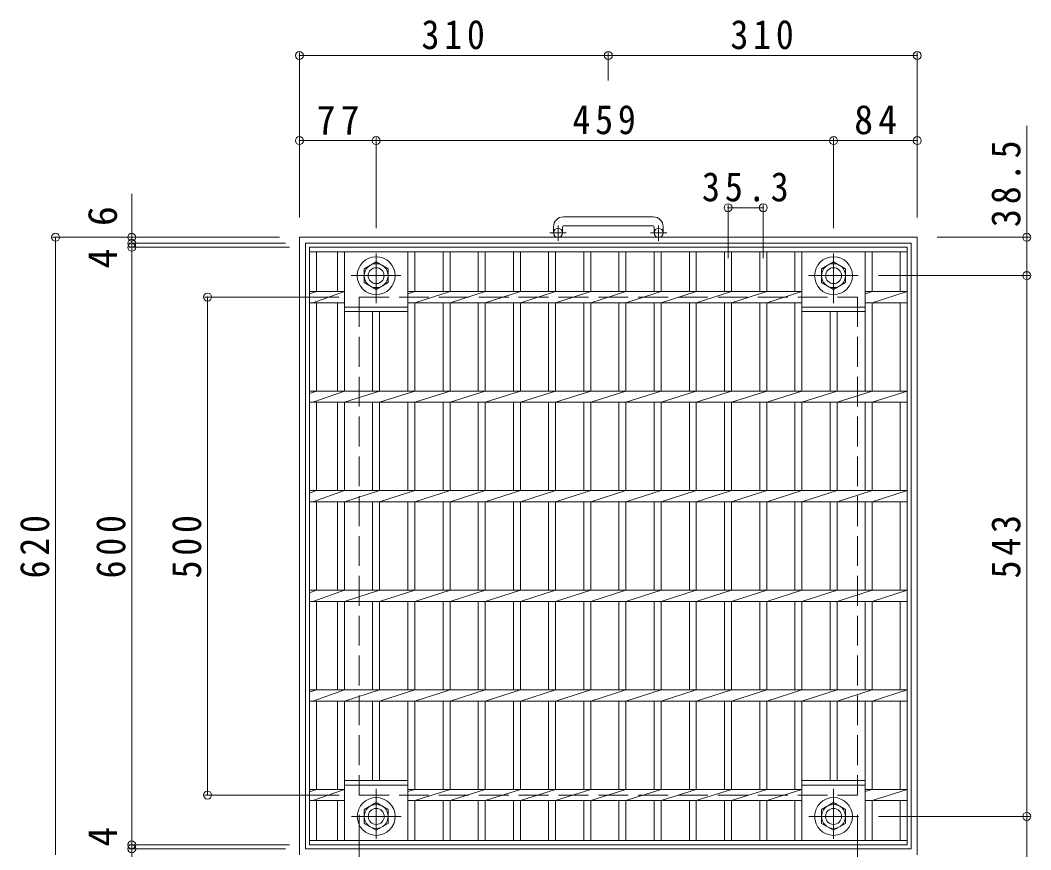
# Model space of a CAD drawing. Units: millimetres at full size, sheet at 1:10; some dimension numbers follow another scale. Extents: x -1520 to 1750, y -1350 to 1390.
# Drawn here: x -1356 to -342, y 557 to 1390 of the extents above; entities that cross this region are included whole.
import ezdxf
from ezdxf.enums import TextEntityAlignment as Align

# ---------------------------------------------------------------- set-up
doc = ezdxf.new("R2010")
doc.units = ezdxf.units.MM
doc.header["$LTSCALE"] = 10
doc.header["$PDMODE"] = 32
doc.header["$PDSIZE"] = 8
doc.linetypes.add('CHAIN1', pattern=[8, 5, -1, 1, -1])
doc.linetypes.add('DASHED3', pattern=[4, 3, -1])
for name, color, linetype, lineweight in [('C-1', 2, 'Continuous', 9), ('C-2', 3, 'Continuous', 9), ('C-4', 7, 'Continuous', 9)]:
    doc.layers.add(name, color=color, linetype=linetype, lineweight=lineweight)
doc.styles.add('ＭＳ ゴシック', font='')
doc.styles.get('ＭＳ ゴシック').set_extended_font_data('MS Gothic')

msp = doc.modelspace()

# ---------------------------------------------------------------- linework, layer by layer
at = {"layer": 'C-1'}
for p, q in [((-720.49, 1192.76), (-810.49, 1192.76)), ((-820.49, 1182.76), (-820.49, 1176.66)), ((-811.49, 1182.76), (-811.49, 1176.66)), ((-810.49, 1183.76), (-720.49, 1183.76)), ((-719.49, 1182.76), (-719.49, 1176.66)), ((-710.49, 1182.76), (-710.49, 1176.66)), ((-1075.49, 1172.16), (-1075.49, 552.16)), ((-1075.49, 1172.16), (-455.49, 1172.16)), ((-455.49, 1172.16), (-455.49, 552.16)), ((-1069.49, 1166.16), (-1069.49, 558.16)), ((-1069.49, 1166.16), (-461.49, 1166.16)), ((-461.49, 1166.16), (-461.49, 558.16)), ((-1010.49, 1140.59), (-998.49, 1147.52)), ((-998.49, 1147.52), (-986.49, 1140.59)), ((-551.49, 1140.59), (-539.49, 1147.52)), ((-539.49, 1147.52), (-527.49, 1140.59)), ((-1010.49, 1126.73), (-1010.49, 1140.59)), ((-986.49, 1140.59), (-986.49, 1126.73)), ((-551.49, 1126.73), (-551.49, 1140.59)), ((-527.49, 1140.59), (-527.49, 1126.73)), ((-998.49, 1119.81), (-1010.49, 1126.73)), ((-986.49, 1126.73), (-998.49, 1119.81)), ((-539.49, 1119.81), (-551.49, 1126.73)), ((-527.49, 1126.73), (-539.49, 1119.81)), ((-1069.49, 558.16), (-461.49, 558.16))]:
    msp.add_line(p, q, dxfattribs=at)
at = {"layer": 'C-1', "linetype": 'CHAIN1'}
for p, q in [((-807.83, 1176.66), (-824.24, 1176.66)), ((-815.99, 1168.55), (-815.99, 1184.15)), ((-706.83, 1176.66), (-723.24, 1176.66)), ((-714.99, 1168.55), (-714.99, 1184.15)), ((-998.49, 1106.03), (-998.49, 1161.3)), ((-539.49, 1106.03), (-539.49, 1161.3)), ((-1023.63, 1133.66), (-973.35, 1133.66)), ((-564.63, 1133.66), (-514.36, 1133.66)), ((-998.39, 618.3), (-998.39, 563.02)), ((-539.49, 618.3), (-539.49, 563.02)), ((-973.25, 590.66), (-1023.53, 590.66)), ((-514.36, 590.66), (-564.63, 590.66))]:
    msp.add_line(p, q, dxfattribs=at)
at = {"layer": 'C-1', "linetype": 'DASHED3'}
for p, q in [((-1015.49, 1112.16), (-515.49, 1112.16)), ((-1015.49, 1112.16), (-1015.49, 612.16)), ((-515.49, 1112.16), (-515.49, 612.16)), ((-1015.49, 612.16), (-515.49, 612.16))]:
    msp.add_line(p, q, dxfattribs=at)
at = {"layer": 'C-1'}
for points in [[(-1010.39, 583.73), (-1010.39, 597.59), (-998.39, 604.52), (-986.39, 597.59), (-986.39, 583.73), (-998.39, 576.8)], [(-551.49, 583.73), (-551.49, 597.59), (-539.49, 604.52), (-527.49, 597.59), (-527.49, 583.73), (-539.49, 576.8)]]:
    msp.add_lwpolyline(points, close=True, dxfattribs=at)
for centre, radius in [((-815.99, 1176.66), 4.5), ((-714.99, 1176.66), 4.5), ((-998.49, 1133.66), 19), ((-539.49, 1133.66), 19), ((-998.49, 1133.66), 12), ((-998.49, 1133.66), 8), ((-539.49, 1133.66), 12), ((-539.49, 1133.66), 8), ((-998.39, 590.66), 19), ((-539.49, 590.66), 19), ((-998.39, 590.66), 12), ((-998.39, 590.66), 8), ((-539.49, 590.66), 12), ((-539.49, 590.66), 8)]:
    msp.add_circle(centre, radius, dxfattribs=at)
for centre, radius, start, end in [((-810.49, 1182.76), 10, 90, 180), ((-720.49, 1182.76), 10, 0, 90), ((-810.49, 1182.76), 1, 90, 180), ((-720.49, 1182.76), 1, 0, 90)]:
    msp.add_arc(centre, radius, start, end, dxfattribs=at)
at = {"layer": 'C-2'}
for p, q in [((-1065.49, 562.16), (-1065.49, 1162.16)), ((-1065.49, 1162.16), (-465.49, 1162.16)), ((-1065.49, 1157.66), (-465.49, 1157.66)), ((-1058.49, 1117.81), (-1058.49, 1157.66)), ((-1037.29, 1117.81), (-1037.29, 1157.66)), ((-1030.29, 1017.81), (-1030.29, 1157.66)), ((-966.69, 1017.81), (-966.69, 1157.66)), ((-959.69, 1117.81), (-959.69, 1157.66)), ((-931.29, 1117.81), (-931.29, 1157.66)), ((-924.29, 1117.81), (-924.29, 1157.66)), ((-895.99, 1117.81), (-895.99, 1157.66)), ((-888.99, 1117.81), (-888.99, 1157.66)), ((-860.69, 1117.81), (-860.69, 1157.66)), ((-853.69, 1117.81), (-853.69, 1157.66)), ((-825.39, 1117.81), (-825.39, 1157.66)), ((-818.39, 1117.81), (-818.39, 1157.66)), ((-790.09, 1117.81), (-790.09, 1157.66)), ((-783.09, 1117.81), (-783.09, 1157.66)), ((-754.79, 1117.81), (-754.79, 1157.66)), ((-747.79, 1117.81), (-747.79, 1157.66)), ((-719.49, 1117.81), (-719.49, 1157.66)), ((-712.49, 1117.81), (-712.49, 1157.66)), ((-684.19, 1117.81), (-684.19, 1157.66)), ((-677.19, 1117.81), (-677.19, 1157.66)), ((-648.89, 1117.81), (-648.89, 1157.66)), ((-641.89, 1117.81), (-641.89, 1157.66)), ((-613.59, 1117.81), (-613.59, 1157.66)), ((-606.59, 1117.81), (-606.59, 1157.66)), ((-578.29, 1117.81), (-578.29, 1157.66)), ((-571.29, 1017.81), (-571.29, 1157.66)), ((-507.69, 1017.81), (-507.69, 1157.66)), ((-500.69, 1117.81), (-500.69, 1157.66)), ((-472.49, 1117.81), (-472.49, 1157.66)), ((-465.49, 562.16), (-465.49, 1162.16)), ((-1065.49, 1115.32), (-1058.49, 1117.81)), ((-1065.49, 1117.81), (-1030.29, 1117.81)), ((-1062.09, 1106.51), (-1030.29, 1117.81)), ((-966.69, 1115.57), (-959.69, 1117.81)), ((-966.69, 1117.81), (-571.3, 1117.81)), ((-959.69, 1106.51), (-924.29, 1117.81)), ((-924.29, 1106.51), (-888.99, 1117.81)), ((-888.99, 1106.51), (-853.69, 1117.81)), ((-853.69, 1106.51), (-818.39, 1117.81)), ((-818.39, 1106.51), (-783.09, 1117.81)), ((-783.09, 1106.51), (-747.79, 1117.81)), ((-747.79, 1106.51), (-712.49, 1117.81)), ((-712.49, 1106.51), (-677.19, 1117.81)), ((-677.19, 1106.51), (-641.89, 1117.81)), ((-641.89, 1106.51), (-606.59, 1117.81)), ((-606.59, 1106.51), (-571.3, 1117.81)), ((-507.69, 1115.57), (-500.69, 1117.81)), ((-507.69, 1117.81), (-465.49, 1117.81)), ((-500.69, 1106.51), (-465.49, 1117.81)), ((-1065.49, 1106.51), (-1030.29, 1106.51)), ((-1058.49, 1017.81), (-1058.49, 1106.51)), ((-1037.29, 1017.81), (-1037.29, 1106.51)), ((-966.69, 1106.51), (-571.29, 1106.51)), ((-959.69, 1017.81), (-959.69, 1106.51)), ((-931.29, 1017.81), (-931.29, 1106.51)), ((-924.29, 1017.81), (-924.29, 1106.51)), ((-895.99, 1017.81), (-895.99, 1106.51)), ((-888.99, 1017.81), (-888.99, 1106.51)), ((-860.69, 1017.81), (-860.69, 1106.51)), ((-853.69, 1017.81), (-853.69, 1106.51)), ((-825.39, 1017.81), (-825.39, 1106.51)), ((-818.39, 1017.81), (-818.39, 1106.51)), ((-790.09, 1017.81), (-790.09, 1106.51)), ((-783.09, 1017.81), (-783.09, 1106.51)), ((-754.79, 1017.81), (-754.79, 1106.51)), ((-747.79, 1017.81), (-747.79, 1106.51)), ((-719.49, 1017.81), (-719.49, 1106.51)), ((-712.49, 1017.81), (-712.49, 1106.51)), ((-684.19, 1017.81), (-684.19, 1106.51)), ((-677.19, 1017.81), (-677.19, 1106.51)), ((-648.89, 1017.81), (-648.89, 1106.51)), ((-641.89, 1017.81), (-641.89, 1106.51)), ((-613.59, 1017.81), (-613.59, 1106.51)), ((-606.59, 1017.81), (-606.59, 1106.51)), ((-578.29, 1017.81), (-578.29, 1106.51)), ((-507.69, 1106.51), (-465.49, 1106.51)), ((-500.69, 1017.81), (-500.69, 1106.51)), ((-472.49, 1017.81), (-472.49, 1106.51)), ((-1030.29, 1102.16), (-966.69, 1102.16)), ((-1030.29, 1097.66), (-966.69, 1097.66)), ((-1001.99, 1017.81), (-1001.99, 1097.66)), ((-994.99, 1017.81), (-994.99, 1097.66)), ((-571.3, 1103.01), (-571.29, 1103.01)), ((-571.29, 1102.16), (-507.69, 1102.16)), ((-571.29, 1097.66), (-507.69, 1097.66)), ((-542.99, 1017.81), (-542.99, 1097.66)), ((-535.99, 1017.81), (-535.99, 1097.66)), ((-1065.49, 1015.32), (-1058.49, 1017.81)), ((-1065.49, 1017.81), (-465.49, 1017.81)), ((-1062.09, 1006.51), (-1030.29, 1017.81)), ((-1030.29, 1006.51), (-994.99, 1017.81)), ((-994.99, 1006.51), (-959.69, 1017.81)), ((-959.69, 1006.51), (-924.29, 1017.81)), ((-924.29, 1006.51), (-888.99, 1017.81)), ((-888.99, 1006.51), (-853.69, 1017.81)), ((-853.69, 1006.51), (-818.39, 1017.81)), ((-818.39, 1006.51), (-783.09, 1017.81)), ((-783.09, 1006.51), (-747.79, 1017.81)), ((-747.79, 1006.51), (-712.49, 1017.81)), ((-712.49, 1006.51), (-677.19, 1017.81)), ((-677.19, 1006.51), (-641.89, 1017.81)), ((-641.89, 1006.51), (-606.59, 1017.81)), ((-606.59, 1006.51), (-571.29, 1017.81)), ((-571.29, 1006.51), (-535.99, 1017.81)), ((-535.99, 1006.51), (-500.69, 1017.81)), ((-500.69, 1006.51), (-465.49, 1017.81)), ((-1065.49, 1006.51), (-465.49, 1006.51)), ((-1058.49, 917.81), (-1058.49, 1006.51)), ((-1037.29, 917.81), (-1037.29, 1006.51)), ((-1030.29, 917.81), (-1030.29, 1006.51)), ((-1001.99, 917.81), (-1001.99, 1006.51)), ((-994.99, 917.81), (-994.99, 1006.51)), ((-966.69, 917.81), (-966.69, 1006.51)), ((-959.69, 917.81), (-959.69, 1006.51)), ((-931.29, 917.81), (-931.29, 1006.51)), ((-924.29, 917.81), (-924.29, 1006.51)), ((-895.99, 917.81), (-895.99, 1006.51)), ((-888.99, 917.81), (-888.99, 1006.51)), ((-860.69, 917.81), (-860.69, 1006.51)), ((-853.69, 917.81), (-853.69, 1006.51)), ((-825.39, 917.81), (-825.39, 1006.51)), ((-818.39, 917.81), (-818.39, 1006.51)), ((-790.09, 917.81), (-790.09, 1006.51)), ((-783.09, 917.81), (-783.09, 1006.51)), ((-754.79, 917.81), (-754.79, 1006.51)), ((-747.79, 917.81), (-747.79, 1006.51)), ((-719.49, 917.81), (-719.49, 1006.51)), ((-712.49, 917.81), (-712.49, 1006.51)), ((-684.19, 917.81), (-684.19, 1006.51)), ((-677.19, 917.81), (-677.19, 1006.51)), ((-648.89, 917.81), (-648.89, 1006.51)), ((-641.89, 917.81), (-641.89, 1006.51)), ((-613.59, 917.81), (-613.59, 1006.51)), ((-606.59, 917.81), (-606.59, 1006.51)), ((-578.29, 917.81), (-578.29, 1006.51)), ((-571.29, 917.81), (-571.29, 1006.51)), ((-542.99, 917.81), (-542.99, 1006.51)), ((-535.99, 917.81), (-535.99, 1006.51)), ((-507.69, 917.81), (-507.69, 1006.51)), ((-500.69, 917.81), (-500.69, 1006.51)), ((-472.49, 917.81), (-472.49, 1006.51)), ((-1065.49, 915.32), (-1058.49, 917.81)), ((-1065.49, 917.81), (-465.49, 917.81)), ((-1062.09, 906.51), (-1030.29, 917.81)), ((-1030.29, 906.51), (-994.99, 917.81)), ((-994.99, 906.51), (-959.69, 917.81)), ((-959.69, 906.51), (-924.29, 917.81)), ((-924.29, 906.51), (-888.99, 917.81)), ((-888.99, 906.51), (-853.69, 917.81)), ((-853.69, 906.51), (-818.39, 917.81)), ((-818.39, 906.51), (-783.09, 917.81)), ((-783.09, 906.51), (-747.79, 917.81)), ((-747.79, 906.51), (-712.49, 917.81)), ((-712.49, 906.51), (-677.19, 917.81)), ((-677.19, 906.51), (-641.89, 917.81)), ((-641.89, 906.51), (-606.59, 917.81)), ((-606.59, 906.51), (-571.29, 917.81)), ((-571.29, 906.51), (-535.99, 917.81)), ((-535.99, 906.51), (-500.69, 917.81)), ((-500.69, 906.51), (-465.49, 917.81)), ((-1065.49, 906.51), (-465.49, 906.51)), ((-1058.49, 817.81), (-1058.49, 906.51)), ((-1037.29, 817.81), (-1037.29, 906.51)), ((-1030.29, 817.81), (-1030.29, 906.51)), ((-1001.99, 817.81), (-1001.99, 906.51)), ((-994.99, 817.81), (-994.99, 906.51)), ((-966.69, 817.81), (-966.69, 906.51)), ((-959.69, 817.81), (-959.69, 906.51)), ((-931.29, 817.81), (-931.29, 906.51)), ((-924.29, 817.81), (-924.29, 906.51)), ((-895.99, 817.81), (-895.99, 906.51)), ((-888.99, 817.81), (-888.99, 906.51)), ((-860.69, 817.81), (-860.69, 906.51)), ((-853.69, 817.81), (-853.69, 906.51)), ((-825.39, 817.81), (-825.39, 906.51)), ((-818.39, 817.81), (-818.39, 906.51)), ((-790.09, 817.81), (-790.09, 906.51)), ((-783.09, 817.81), (-783.09, 906.51)), ((-754.79, 817.81), (-754.79, 906.51)), ((-747.79, 817.81), (-747.79, 906.51)), ((-719.49, 817.81), (-719.49, 906.51)), ((-712.49, 817.81), (-712.49, 906.51)), ((-684.19, 817.81), (-684.19, 906.51)), ((-677.19, 817.81), (-677.19, 906.51)), ((-648.89, 817.81), (-648.89, 906.51)), ((-641.89, 817.81), (-641.89, 906.51)), ((-613.59, 817.81), (-613.59, 906.51)), ((-606.59, 817.81), (-606.59, 906.51)), ((-578.29, 817.81), (-578.29, 906.51)), ((-571.29, 817.81), (-571.29, 906.51)), ((-542.99, 817.81), (-542.99, 906.51)), ((-535.99, 817.81), (-535.99, 906.51)), ((-507.69, 817.81), (-507.69, 906.51)), ((-500.69, 817.81), (-500.69, 906.51)), ((-472.49, 817.81), (-472.49, 906.51)), ((-1065.49, 815.32), (-1058.49, 817.81)), ((-1065.49, 817.81), (-465.49, 817.81)), ((-1062.09, 806.51), (-1030.29, 817.81)), ((-1030.29, 806.51), (-994.99, 817.81)), ((-994.99, 806.51), (-959.69, 817.81)), ((-959.69, 806.51), (-924.29, 817.81)), ((-924.29, 806.51), (-888.99, 817.81)), ((-888.99, 806.51), (-853.69, 817.81)), ((-853.69, 806.51), (-818.39, 817.81)), ((-818.39, 806.51), (-783.09, 817.81)), ((-783.09, 806.51), (-747.79, 817.81)), ((-747.79, 806.51), (-712.49, 817.81)), ((-712.49, 806.51), (-677.19, 817.81)), ((-677.19, 806.51), (-641.89, 817.81)), ((-641.89, 806.51), (-606.59, 817.81)), ((-606.59, 806.51), (-571.29, 817.81)), ((-571.29, 806.51), (-535.99, 817.81)), ((-535.99, 806.51), (-500.69, 817.81)), ((-500.69, 806.51), (-465.49, 817.81)), ((-1065.49, 806.51), (-465.49, 806.51)), ((-1058.49, 717.81), (-1058.49, 806.51)), ((-1037.29, 717.81), (-1037.29, 806.51)), ((-1030.29, 717.81), (-1030.29, 806.51)), ((-1001.99, 717.81), (-1001.99, 806.51)), ((-994.99, 717.81), (-994.99, 806.51)), ((-966.69, 717.81), (-966.69, 806.51)), ((-959.69, 717.81), (-959.69, 806.51)), ((-931.29, 717.81), (-931.29, 806.51)), ((-924.29, 717.81), (-924.29, 806.51)), ((-895.99, 717.81), (-895.99, 806.51)), ((-888.99, 717.81), (-888.99, 806.51)), ((-860.69, 717.81), (-860.69, 806.51)), ((-853.69, 717.81), (-853.69, 806.51)), ((-825.39, 717.81), (-825.39, 806.51)), ((-818.39, 717.81), (-818.39, 806.51)), ((-790.09, 717.81), (-790.09, 806.51)), ((-783.09, 717.81), (-783.09, 806.51)), ((-754.79, 717.81), (-754.79, 806.51)), ((-747.79, 717.81), (-747.79, 806.51)), ((-719.49, 717.81), (-719.49, 806.51)), ((-712.49, 717.81), (-712.49, 806.51)), ((-684.19, 717.81), (-684.19, 806.51)), ((-677.19, 717.81), (-677.19, 806.51)), ((-648.89, 717.81), (-648.89, 806.51)), ((-641.89, 717.81), (-641.89, 806.51)), ((-613.59, 717.81), (-613.59, 806.51)), ((-606.59, 717.81), (-606.59, 806.51)), ((-578.29, 717.81), (-578.29, 806.51)), ((-571.29, 717.81), (-571.29, 806.51)), ((-542.99, 717.81), (-542.99, 806.51)), ((-535.99, 717.81), (-535.99, 806.51)), ((-507.69, 717.81), (-507.69, 806.51)), ((-500.69, 717.81), (-500.69, 806.51)), ((-472.49, 717.81), (-472.49, 806.51)), ((-1065.49, 715.32), (-1058.49, 717.81)), ((-1065.49, 717.81), (-465.49, 717.81)), ((-1062.09, 706.51), (-1030.29, 717.81)), ((-1030.29, 706.51), (-994.99, 717.81)), ((-994.99, 706.51), (-959.69, 717.81)), ((-959.69, 706.51), (-924.29, 717.81)), ((-924.29, 706.51), (-888.99, 717.81)), ((-888.99, 706.51), (-853.69, 717.81)), ((-853.69, 706.51), (-818.39, 717.81)), ((-818.39, 706.51), (-783.09, 717.81)), ((-783.09, 706.51), (-747.79, 717.81)), ((-747.79, 706.51), (-712.49, 717.81)), ((-712.49, 706.51), (-677.19, 717.81)), ((-677.19, 706.51), (-641.89, 717.81)), ((-641.89, 706.51), (-606.59, 717.81)), ((-606.59, 706.51), (-571.29, 717.81)), ((-571.29, 706.51), (-535.99, 717.81)), ((-535.99, 706.51), (-500.69, 717.81)), ((-500.69, 706.51), (-465.49, 717.81)), ((-1065.49, 706.51), (-465.49, 706.51)), ((-1058.49, 617.81), (-1058.49, 706.51)), ((-1037.29, 617.81), (-1037.29, 706.51)), ((-1030.29, 566.66), (-1030.29, 706.51)), ((-1001.99, 626.66), (-1001.99, 706.51)), ((-994.99, 626.66), (-994.99, 706.51)), ((-966.69, 566.66), (-966.69, 706.51)), ((-959.69, 617.81), (-959.69, 706.51)), ((-931.29, 617.81), (-931.29, 706.51)), ((-924.29, 617.81), (-924.29, 706.51)), ((-895.99, 617.81), (-895.99, 706.51)), ((-888.99, 617.81), (-888.99, 706.51)), ((-860.69, 617.81), (-860.69, 706.51)), ((-853.69, 617.81), (-853.69, 706.51)), ((-825.39, 617.81), (-825.39, 706.51)), ((-818.39, 617.81), (-818.39, 706.51)), ((-790.09, 617.81), (-790.09, 706.51)), ((-783.09, 617.81), (-783.09, 706.51)), ((-754.79, 617.81), (-754.79, 706.51)), ((-747.79, 617.81), (-747.79, 706.51)), ((-719.49, 617.81), (-719.49, 706.51)), ((-712.49, 617.81), (-712.49, 706.51)), ((-684.19, 617.81), (-684.19, 706.51)), ((-677.19, 617.81), (-677.19, 706.51)), ((-648.89, 617.81), (-648.89, 706.51)), ((-641.89, 617.81), (-641.89, 706.51)), ((-613.59, 617.81), (-613.59, 706.51)), ((-606.59, 617.81), (-606.59, 706.51)), ((-578.29, 617.81), (-578.29, 706.51)), ((-571.29, 566.66), (-571.29, 706.51)), ((-542.99, 626.66), (-542.99, 706.51)), ((-535.99, 626.66), (-535.99, 706.51)), ((-507.69, 566.66), (-507.69, 706.51)), ((-500.69, 617.81), (-500.69, 706.51)), ((-472.49, 617.81), (-472.49, 706.51)), ((-966.69, 626.66), (-1030.29, 626.66)), ((-966.69, 622.16), (-1030.29, 622.16)), ((-507.69, 626.66), (-571.29, 626.66)), ((-507.69, 622.16), (-571.29, 622.16)), ((-1065.49, 615.32), (-1058.49, 617.81)), ((-1065.49, 617.81), (-1030.29, 617.81)), ((-1062.09, 606.51), (-1030.29, 617.81)), ((-959.69, 617.81), (-966.69, 615.57)), ((-571.29, 617.81), (-966.69, 617.81)), ((-959.69, 606.51), (-924.29, 617.81)), ((-924.29, 606.51), (-888.99, 617.81)), ((-888.99, 606.51), (-853.69, 617.81)), ((-853.69, 606.51), (-818.39, 617.81)), ((-818.39, 606.51), (-783.09, 617.81)), ((-783.09, 606.51), (-747.79, 617.81)), ((-747.79, 606.51), (-712.49, 617.81)), ((-712.49, 606.51), (-677.19, 617.81)), ((-677.19, 606.51), (-641.89, 617.81)), ((-641.89, 606.51), (-606.59, 617.81)), ((-606.59, 606.51), (-571.29, 617.81)), ((-500.69, 617.81), (-507.69, 615.57)), ((-465.49, 617.81), (-507.69, 617.81)), ((-500.69, 606.51), (-465.49, 617.81)), ((-1065.49, 606.51), (-1030.29, 606.51)), ((-1058.49, 566.66), (-1058.49, 606.51)), ((-1037.29, 566.66), (-1037.29, 606.51)), ((-571.29, 606.51), (-966.69, 606.51)), ((-959.69, 566.66), (-959.69, 606.51)), ((-931.29, 566.66), (-931.29, 606.51)), ((-924.29, 566.66), (-924.29, 606.51)), ((-895.99, 566.66), (-895.99, 606.51)), ((-888.99, 566.66), (-888.99, 606.51)), ((-860.69, 566.66), (-860.69, 606.51)), ((-853.69, 566.66), (-853.69, 606.51)), ((-825.39, 566.66), (-825.39, 606.51)), ((-818.39, 566.66), (-818.39, 606.51)), ((-790.09, 566.66), (-790.09, 606.51)), ((-783.09, 566.66), (-783.09, 606.51)), ((-754.79, 566.66), (-754.79, 606.51)), ((-747.79, 566.66), (-747.79, 606.51)), ((-719.49, 566.66), (-719.49, 606.51)), ((-712.49, 566.66), (-712.49, 606.51)), ((-684.19, 566.66), (-684.19, 606.51)), ((-677.19, 566.66), (-677.19, 606.51)), ((-648.89, 566.66), (-648.89, 606.51)), ((-641.89, 566.66), (-641.89, 606.51)), ((-613.59, 566.66), (-613.59, 606.51)), ((-606.59, 566.66), (-606.59, 606.51)), ((-578.29, 566.66), (-578.29, 606.51)), ((-571.3, 606.51), (-571.29, 606.51)), ((-465.49, 606.51), (-507.69, 606.51)), ((-500.69, 566.66), (-500.69, 606.51)), ((-472.49, 566.66), (-472.49, 606.51)), ((-465.49, 566.66), (-1065.49, 566.66)), ((-465.49, 562.16), (-1065.49, 562.16))]:
    msp.add_line(p, q, dxfattribs=at)
at = {"layer": 'C-4'}
for p, q in [((-1075.49, 1357.72), (-1075.49, 1192.16)), ((-1075.49, 1354.72), (-765.49, 1354.72)), ((-765.49, 1357.72), (-765.49, 1329.57)), ((-765.49, 1354.72), (-455.49, 1354.72)), ((-455.49, 1357.72), (-455.49, 1192.16)), ((-345.57, 1284.01), (-345.57, 1133.66)), ((-1075.49, 1269.28), (-998.49, 1269.28)), ((-998.49, 1272.28), (-998.49, 1181.3)), ((-998.49, 1269.28), (-539.49, 1269.28)), ((-539.49, 1272.28), (-539.49, 1181.3)), ((-539.49, 1269.28), (-455.49, 1269.28)), ((-1243.76, 1166.16), (-1243.76, 1215.91)), ((-645.39, 1204.83), (-645.39, 1151.28)), ((-645.39, 1201.83), (-610.09, 1201.83)), ((-610.09, 1204.83), (-610.09, 1151.28)), ((-1323.16, 1172.16), (-1095.49, 1172.16)), ((-1320.16, 1172.16), (-1320.16, 552.16)), ((-342.57, 1172.16), (-435.49, 1172.16)), ((-1246.76, 1166.16), (-1089.49, 1166.16)), ((-1246.76, 1162.16), (-1085.49, 1162.16)), ((-1243.76, 1162.16), (-1243.76, 1166.16)), ((-1243.76, 562.16), (-1243.76, 1162.16)), ((-342.57, 1133.66), (-494.36, 1133.66)), ((-345.57, 1133.66), (-345.57, 590.66)), ((-1170.68, 1112.16), (-1035.49, 1112.16)), ((-1167.68, 1112.16), (-1167.68, 612.16)), ((-1170.68, 612.16), (-1035.49, 612.16)), ((-1015.49, 447.28), (-1015.49, 592.16)), ((-515.49, 447.28), (-515.49, 592.16)), ((-342.57, 590.66), (-494.36, 590.66)), ((-345.57, 590.66), (-345.57, 441.59)), ((-1246.76, 562.16), (-1085.49, 562.16)), ((-1246.76, 558.16), (-1089.49, 558.16)), ((-1243.76, 558.16), (-1243.76, 562.16)), ((-1243.76, 517.19), (-1243.76, 558.16))]:
    msp.add_line(p, q, dxfattribs=at)
for p in [(-1075.49, 1354.72), (-765.49, 1354.72), (-455.49, 1354.72), (-1075.49, 1269.28), (-998.49, 1269.28), (-539.49, 1269.28), (-455.49, 1269.28), (-645.39, 1201.83), (-610.09, 1201.83), (-1320.16, 1172.16), (-1243.76, 1172.16), (-1243.76, 1166.16), (-345.57, 1172.16), (-1243.76, 1162.16), (-345.57, 1133.66), (-1167.68, 1112.16), (-1167.68, 612.16), (-345.57, 590.66), (-1243.76, 562.16), (-1243.76, 558.16)]:
    msp.add_point(p, dxfattribs=at)

# ---------------------------------------------------------------- texts
at = {"layer": 'C-4', "color": 2, "style": 'ＭＳ ゴシック'}
for s, p in [('6', (-1249.76, 1183.44)), ('4', (-1249.76, 1140.9)), ('4', (-1249.76, 560.31))]:
    msp.add_text(s, height=29.33, rotation=90, dxfattribs=at).set_placement(p, align=Align.BOTTOM_LEFT)
at = {"layer": 'C-4', "color": 2, "char_height": 29.33, "attachment_point": 7, "style": 'ＭＳ ゴシック'}
for s, insert in [('\\T1.27;\\W0.9;310', (-952.99, 1360.72)), ('\\T1.27;\\W0.9;310', (-642.99, 1360.72)), ('\\T1.27;\\W0.95;77', (-1058.24, 1275.28)), ('\\T1.27;\\W0.9;459', (-801.49, 1275.28)), ('\\T1.27;\\W0.95;84', (-518.74, 1275.28)), ('\\T1.28;\\W0.9;35.3', (-671.49, 1207.83))]:
    msp.add_mtext(s, dxfattribs=dict(at, insert=insert))
at = {"layer": 'C-4', "color": 2, "char_height": 29.33, "attachment_point": 7, "rotation": 90, "style": 'ＭＳ ゴシック'}
for s, insert in [('\\T1.28;\\W0.9;38.5', (-351.57, 1182.43)), ('\\T1.27;\\W0.9;620', (-1326.16, 829.66)), ('\\T1.27;\\W0.9;600', (-1249.76, 829.66)), ('\\T1.27;\\W0.9;500', (-1173.68, 829.66)), ('\\T1.27;\\W0.9;543', (-351.57, 829.66))]:
    msp.add_mtext(s, dxfattribs=dict(at, insert=insert))

doc.saveas('drawing.dxf')
